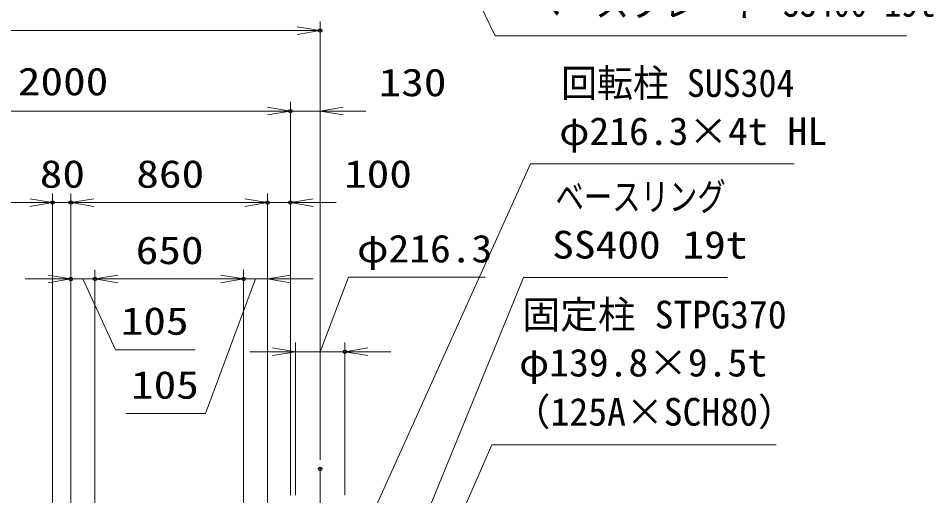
# Model space of a CAD drawing. Units: millimetres at full size. Extents: x -11880 to 11880, y -8400 to 8400.
# Drawn here: x 3204 to 7206, y 584 to 2671 of the extents above; entities that cross this region are included whole.
import ezdxf
from ezdxf.enums import TextEntityAlignment as Align

# ---------------------------------------------------------------- set-up
doc = ezdxf.new("R2010")
doc.units = ezdxf.units.MM
doc.header["$LTSCALE"] = 30
doc.header["$PDMODE"] = 32
doc.header["$PDSIZE"] = 15
doc.linetypes.add('USER1', pattern=[18, 12, -1.5, 3, -1.5])
for name, color, linetype, lineweight in [('0-2_軸線', 200, 'USER1', 15), ('0-4_寸法線', 4, 'Continuous', 18), ('0-5_0', 7, 'Continuous', 18)]:
    doc.layers.add(name, color=color, linetype=linetype, lineweight=lineweight)
doc.layers.add('0-6_Defpoints', color=7, linetype='Continuous')
doc.styles.add('ＭＳ ゴシック', font='')
doc.styles.get('ＭＳ ゴシック').set_extended_font_data('MS Gothic')

# ---------------------------------------------------------------- blocks, each defined once
blk = doc.blocks.new('_Open')
at = {"layer": '0-5_0', "color": 4}
blk.add_line((-30, 5), (0, 0), dxfattribs=at)
blk.add_lwpolyline([(-30, -5), (0, 0), (-30, 0)], dxfattribs=at)
blk = doc.blocks.new('S50')
at = {"layer": '0-4_寸法線'}
for points in [[(28722707.4, 81934085.3), (28668741, 81934085.3), (28649957.2, 81972992.2), (28648652.9, 81975693.9)], [(28650407.5, 81973209.6), (28648652.9, 81975693.9), (28649506.9, 81972774.8)]]:
    blk.add_lwpolyline(points, dxfattribs=at)
at = {"layer": '0-4_寸法線', "color": 254, "style": 'ＭＳ ゴシック', "width": 0.9}
blk.add_text('ベースプレート SS400 19t', height=3637, dxfattribs=at).set_placement((28672941, 81935485.8), align=Align.BOTTOM_LEFT)
blk = doc.blocks.new('S52')
at = {"layer": '0-4_寸法線'}
for points in [[(28699212.4, 81902371.1), (28672462, 81902371.1), (28646847.8, 81839681.8), (28645713, 81836904.7)], [(28646384.9, 81839871), (28645713, 81836904.7), (28647310.6, 81839492.7)]]:
    blk.add_lwpolyline(points, dxfattribs=at)
at = {"layer": '0-4_寸法線', "color": 254, "style": 'ＭＳ ゴシック'}
for s, width, p in [('ベースリング', 0.75, (28676662, 81910071.6)), ('SS400 19t', 1.15, (28676230, 81903771.6))]:
    blk.add_text(s, height=3637, dxfattribs=dict(at, width=width)).set_placement(p, align=Align.BOTTOM_LEFT)
blk = doc.blocks.new('S54')
at = {"layer": '0-4_寸法線'}
for points in [[(28707946.5, 81917268.5), (28673391.3, 81917268.5), (28650354.9, 81866226.3), (28649120.8, 81863491.8)], [(28649899.1, 81866431.9), (28649120.8, 81863491.8), (28650810.6, 81866020.6)]]:
    blk.add_lwpolyline(points, dxfattribs=at)
at = {"layer": '0-4_寸法線', "color": 254, "style": 'ＭＳ ゴシック'}
for s, width, p in [('回転柱 SUS304', 0.95, (28677400.3, 81924969.1)), ('φ216.3×4t HL', 1.05, (28677159.3, 81918669.1))]:
    blk.add_text(s, height=3637, dxfattribs=dict(at, width=width)).set_placement(p, align=Align.BOTTOM_LEFT)
blk = doc.blocks.new('S58')
at = {"layer": '0-4_寸法線'}
for points in [[(28705614.9, 81880461.2), (28668294.9, 81880461.2), (28649019.5, 81836284.6), (28647819.7, 81833535)], [(28648561.2, 81836484.6), (28647819.7, 81833535), (28649477.8, 81836084.7)]]:
    blk.add_lwpolyline(points, dxfattribs=at)
at = {"layer": '0-4_寸法線', "color": 254, "style": 'ＭＳ ゴシック'}
for s, p in [('固定柱 STPG370', (28672303.9, 81894613)), ('（125A×SCH80）', (28671043.4, 81881861.8))]:
    blk.add_text(s, height=3637, dxfattribs=at).set_placement(p, align=Align.BOTTOM_LEFT)
at = {"layer": '0-4_寸法線', "color": 254, "style": 'ＭＳ ゴシック', "width": 1.05}
blk.add_text('φ139.8×9.5t', height=3637, dxfattribs=at).set_placement((28671890.1, 81888313), align=Align.BOTTOM_LEFT)

msp = doc.modelspace()

# ---------------------------------------------------------------- linework, layer by layer
at = {"layer": '0-2_軸線'}
msp.add_line((4523.88, 701.2), (4523.88, -1532.84), dxfattribs=at)
at = {"layer": '0-4_寸法線'}
for p, q in [((4523.88, 741.2), (4523.88, 2657.2)), ((2270.88, 2617.2), (4523.88, 2617.2)), ((4393.88, 586.63), (4393.88, 2305.19)), ((4393.88, 586.63), (4393.88, 2305.19)), ((4523.88, 741.2), (4523.88, 2305.19)), ((2393.88, 2265.19), (4393.88, 2265.19)), ((4293.88, 2265.19), (4193.88, 2265.19)), ((4523.88, 2265.19), (4393.88, 2265.19)), ((4623.88, 2265.19), (4723.88, 2265.19)), ((3353.88, 486.63), (3353.88, 1905.19)), ((3353.88, 486.63), (3353.88, 1905.19)), ((3433.88, 486.63), (3433.88, 1905.19)), ((3433.88, 486.63), (3433.88, 1905.19)), ((4293.88, 486.63), (4293.88, 1905.19)), ((4293.88, 486.63), (4293.88, 1905.19)), ((4393.88, 586.63), (4393.88, 1905.19)), ((2493.88, 1865.19), (3353.88, 1865.19)), ((3253.88, 1865.19), (3153.88, 1865.19)), ((3353.88, 1865.19), (3433.88, 1865.19)), ((3433.88, 1865.19), (4293.88, 1865.19)), ((3533.88, 1865.19), (3633.88, 1865.19)), ((4193.88, 1865.19), (4093.88, 1865.19)), ((4293.88, 1865.19), (4393.88, 1865.19)), ((4493.88, 1865.19), (4593.88, 1865.19)), ((3433.88, 486.63), (3433.88, 1571.37)), ((3538.88, 545.63), (3538.88, 1571.37)), ((3538.88, 545.63), (3538.88, 1571.37)), ((4188.88, 545.63), (4188.88, 1571.37)), ((4188.88, 545.63), (4188.88, 1571.37)), ((4293.88, 486.63), (4293.88, 1571.37)), ((3333.88, 1531.37), (3233.88, 1531.37)), ((3538.88, 1531.37), (3433.88, 1531.37)), ((4188.88, 1531.37), (3538.88, 1531.37)), ((3638.88, 1531.37), (3738.88, 1531.37)), ((4088.88, 1531.37), (3988.88, 1531.37)), ((4293.88, 1531.37), (4188.88, 1531.37)), ((4393.88, 1531.37), (4493.88, 1531.37)), ((4415.73, 586.63), (4415.73, 1253.25)), ((4632.03, 586.63), (4632.03, 1253.25)), ((4315.73, 1213.25), (4215.73, 1213.25)), ((4415.73, 1213.25), (4632.03, 1213.25)), ((4732.03, 1213.25), (4832.03, 1213.25))]:
    msp.add_line(p, q, dxfattribs=at)
for points in [[(3486.38, 1531.37), (3628.67, 1222.37), (3977.47, 1222.37)], [(4241.38, 1531.37), (4022.39, 942.99), (3673.59, 942.99)], [(4523.88, 1213.25), (4647.31, 1538.71), (5245.71, 1538.71)]]:
    msp.add_lwpolyline(points, dxfattribs=at)
at = {"layer": '0-6_Defpoints'}
for p in [(4523.88, 2617.2), (4393.88, 2265.19), (3353.88, 1865.19), (3433.88, 1865.19), (4293.88, 1865.19), (4393.88, 1865.19), (3433.88, 1531.37), (3538.88, 1531.37), (4188.88, 1531.37), (4632.03, 1213.25), (4523.88, 701.2)]:
    msp.add_point(p, dxfattribs=at)

# ---------------------------------------------------------------- block references
at = {"layer": '0-4_寸法線'}
for name, p, xscale, yscale in [('S50', (-950335.97, -2728541.35), 0.03333333, 0.03333333), ('_Open', (4523.88, 2617.2), 3.333333, 3.333333), ('S54', (-950335.97, -2728541.35), 0.03333333, 0.03333333), ('_Open', (4393.88, 2265.19), 3.333333, 3.333333), ('_Open', (4393.88, 2265.19), 3.333333, 3.333333), ('S52', (-950335.97, -2728541.35), 0.03333333, 0.03333333), ('_Open', (3353.88, 1865.19), 3.333333, 3.333333), ('_Open', (3353.88, 1865.19), 3.333333, 3.333333), ('_Open', (4293.88, 1865.19), 3.333333, 3.333333), ('_Open', (4293.88, 1865.19), 3.333333, 3.333333), ('_Open', (3433.88, 1531.37), 3.333333, 3.333333), ('_Open', (4188.88, 1531.37), 3.333333, 3.333333), ('_Open', (4188.88, 1531.37), 3.333333, 3.333333), ('S58', (-950335.97, -2728541.35), 0.03333333, 0.03333333), ('_Open', (4415.73, 1213.25), 3.333333, 3.333333)]:
    msp.add_blockref(name, p, dxfattribs=dict(at, xscale=xscale, yscale=yscale))
at = {"layer": '0-4_寸法線', "xscale": 3.333333, "yscale": 3.333333, "rotation": 180}
for p in [(4523.88, 2265.19), (3433.88, 1865.19), (3433.88, 1865.19), (4393.88, 1865.19), (3538.88, 1531.37), (3538.88, 1531.37), (4293.88, 1531.37), (4632.03, 1213.25)]:
    msp.add_blockref('_Open', p, dxfattribs=at)

# ---------------------------------------------------------------- texts
at = {"layer": '0-4_寸法線', "color": 254, "style": 'ＭＳ ゴシック'}
for s, width, p in [('2000', 1.2, (3201.88, 2297.87)), ('130', 1.2, (4779.21, 2293.87)), ('80', 1.2, (3297.88, 1893.87)), ('860', 1.2, (3719.88, 1893.87)), ('100', 1.2, (4628.28, 1893.87)), ('φ216.3', 1.1, (4684.91, 1567.4)), ('650', 1.2, (3717.48, 1560.06)), ('105', 1.2, (3651.87, 1251.05)), ('105', 1.2, (3696.79, 971.67))]:
    msp.add_text(s, height=121.2, dxfattribs=dict(at, width=width)).set_placement(p, align=Align.BOTTOM_LEFT)

doc.saveas('drawing.dxf')
